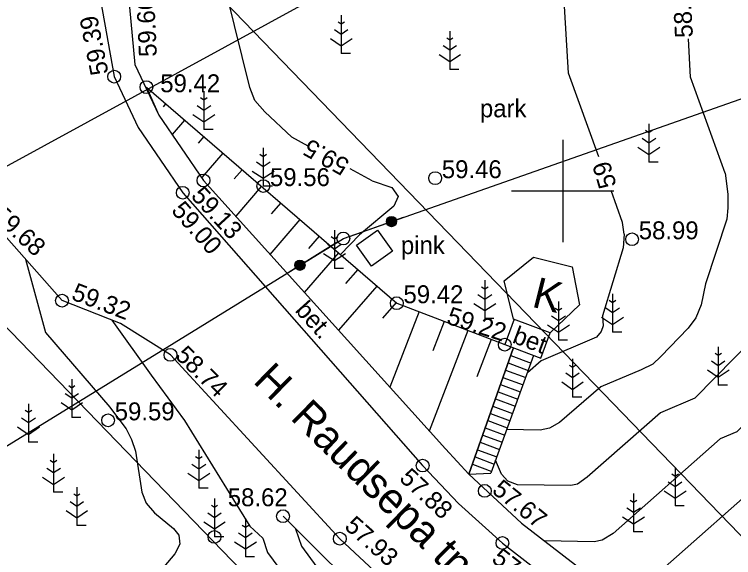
# Model space of a CAD drawing. Extents: x 641001 to 641402, y 6456421 to 6456796.
# Drawn here: x 641128.56 to 641156.68, y 6456635.66 to 6456656.91 of the extents above; entities that cross this region are included whole.
import ezdxf

# ---------------------------------------------------------------- set-up
doc = ezdxf.new("R2010")
doc.units = 0
for name, color, linetype in [('HALJASTUS', 7, 'Continuous'), ('HOONE', 7, 'Continuous'), ('HOONEDET', 7, 'Continuous'), ('HORISONTAAL', 7, 'Continuous'), ('KORGUS', 7, 'Continuous'), ('KTRASS', 7, 'Continuous'), ('PIIR', 7, 'Continuous'), ('POST', 7, 'Continuous'), ('PUU', 7, 'Continuous'), ('RAJATIS', 7, 'Continuous'), ('RELJEEF', 7, 'Continuous'), ('SIOHULIIN', 7, 'Continuous'), ('TEE', 7, 'Continuous'), ('VORK', 7, 'Continuous')]:
    doc.layers.add(name, color=color, linetype=linetype)

msp = doc.modelspace()

# ---------------------------------------------------------------- linework, layer by layer
at = {"layer": 'HOONE'}
for p, q in [((641147.73, 6456643.99), (641149.14, 6456643.46)), ((641146.33, 6456638.92), (641148.06, 6456643.84)), ((641148.86, 6456643.56), (641147.19, 6456638.96)), ((641146.33, 6456638.92), (641147.19, 6456638.96))]:
    msp.add_line(p, q, dxfattribs=at)
msp.add_lwpolyline([(641148.07, 6456644.99), (641147.71, 6456646.48), (641148.86, 6456647.41), (641150.37, 6456647.03), (641150.66, 6456645.54), (641149.51, 6456644.45)], close=True, dxfattribs=at)
msp.add_lwpolyline([(641148.1, 6456644.98), (641147.73, 6456643.99), (641149.14, 6456643.46), (641149.51, 6456644.45)], dxfattribs=at)
at = {"layer": 'HOONEDET'}
for p, q in [((641147.97, 6456643.57), (641148.76, 6456643.27)), ((641147.86, 6456643.28), (641148.65, 6456642.98)), ((641147.76, 6456642.99), (641148.55, 6456642.7)), ((641147.66, 6456642.71), (641148.45, 6456642.42)), ((641147.56, 6456642.43), (641148.34, 6456642.14)), ((641147.47, 6456642.15), (641148.24, 6456641.86)), ((641147.37, 6456641.87), (641148.14, 6456641.58)), ((641147.27, 6456641.58), (641148.04, 6456641.29)), ((641147.17, 6456641.3), (641147.94, 6456641.01)), ((641147.07, 6456641.02), (641147.83, 6456640.73)), ((641146.97, 6456640.74), (641147.73, 6456640.45)), ((641146.87, 6456640.45), (641147.63, 6456640.17)), ((641146.77, 6456640.17), (641147.53, 6456639.89)), ((641146.67, 6456639.88), (641147.42, 6456639.6)), ((641146.57, 6456639.6), (641147.32, 6456639.32)), ((641146.47, 6456639.32), (641147.22, 6456639.03))]:
    msp.add_line(p, q, dxfattribs=at)
at = {"layer": 'HORISONTAAL'}
for points in [[(641151.41, 6456651.34), (641150.23, 6456654.6), (641149.99, 6456658.54), (641149.95, 6456660.45), (641148.07, 6456666.47)], [(641164.92, 6456661.82), (641164.69, 6456660.33), (641164.53, 6456657.38), (641163.09, 6456653.79), (641163.04, 6456652.74), (641162.94, 6456650.33), (641162.82, 6456649.68), (641162.59, 6456649.26), (641161.6, 6456647.67), (641160.62, 6456645.09), (641160.06, 6456644.46), (641158.6, 6456643), (641157.92, 6456641.71), (641156.81, 6456640.58), (641156.16, 6456640.3), (641151.97, 6456636.6), (641151.54, 6456636.34), (641151.23, 6456636.28), (641149.28, 6456636.32)], [(641140.05, 6456651.75), (641139.41, 6456652.1), (641138.35, 6456653.1), (641137.96, 6456653.54), (641137.76, 6456654.05), (641136.86, 6456657.69), (641136.67, 6456659.25), (641136.33, 6456660), (641135.82, 6456660.33), (641133.14, 6456661.03)], [(641168.33, 6456659.8), (641167.57, 6456658.24), (641167.17, 6456656.81), (641165.69, 6456653.1), (641165.57, 6456650.48), (641165.51, 6456649.51), (641165.41, 6456649.07), (641165.23, 6456648.64), (641163.14, 6456645.39), (641162.96, 6456644.91), (641162.62, 6456644.54), (641159.56, 6456641.41), (641159.51, 6456641.36), (641159.4, 6456641.15), (641158.42, 6456639.25), (641158.41, 6456639.14), (641157.15, 6456638.08), (641152.42, 6456633.9)], [(641156.35, 6456650.7), (641155, 6456654.45), (641154.91, 6456655.95)], [(641142.55, 6456650.39), (641141.68, 6456650.86)], [(641156.35, 6456650.7), (641156.46, 6456649.88), (641156.46, 6456649.34), (641156.41, 6456648.9), (641155.58, 6456646.37), (641155.41, 6456645.54), (641155.2, 6456645.04), (641154.9, 6456644.64), (641153.83, 6456643.53), (641153.52, 6456643.22), (641153.06, 6456643.01), (641151.49, 6456642.34), (641149.87, 6456640.94), (641149.48, 6456640.72), (641149.12, 6456640.65), (641147.81, 6456640.67)], [(641142.55, 6456650.39), (641143.32, 6456650.14), (641143.56, 6456649.78), (641143.4, 6456649.4), (641142.05, 6456648.29), (641141.31, 6456647.51)], [(641152.4, 6456648.31), (641152.34, 6456648.76), (641151.89, 6456650.02)], [(641152.4, 6456648.31), (641152.36, 6456647.78), (641151.55, 6456645.12), (641151.58, 6456644.73), (641151.5, 6456644.5), (641151.32, 6456644.28), (641149.15, 6456643.36), (641148.62, 6456642.89)], [(641128.99, 6456647.33), (641129.77, 6456644.47), (641132.29, 6456641.55), (641132.47, 6456641.3), (641132.93, 6456640.7), (641133.13, 6456640.28), (641133.29, 6456639.82), (641133.54, 6456638.22), (641133.71, 6456637.79), (641134.03, 6456637.41), (641134.78, 6456636.8), (641134.99, 6456636.54), (641135.02, 6456636.18), (641134.83, 6456635.81), (641132.03, 6456632.5), (641131.41, 6456631.75), (641131.23, 6456631.29), (641131.18, 6456628.25)], [(641159.03, 6456647.12), (641158.28, 6456645.26), (641158.11, 6456645.08), (641157.68, 6456644.64), (641157.48, 6456644.26), (641155.16, 6456641.9), (641153.82, 6456641.32), (641150.96, 6456638.81), (641150.58, 6456638.53), (641150.32, 6456638.48), (641148.23, 6456638.51), (641147.85, 6456638.65), (641147.6, 6456638.93), (641147.37, 6456639.47)], [(641132.37, 6456644.95), (641133.91, 6456642.8), (641135.21, 6456641.02), (641137.13, 6456637.92), (641137.76, 6456636.89), (641138.27, 6456636.42), (641138.46, 6456635.86), (641139.96, 6456633.82), (641140.35, 6456632.98), (641140.39, 6456632.54), (641140.25, 6456632.12), (641139.95, 6456631.77), (641139.76, 6456631.43), (641139.54, 6456631.02), (641138.28, 6456627.9)], [(641139.55, 6456636.79), (641139.78, 6456636.11), (641140.88, 6456634.61), (641142.06, 6456633.47), (641142.39, 6456632.79), (641143.08, 6456632.4), (641143.79, 6456631.43), (641144.75, 6456630.47), (641144.98, 6456630.03), (641144.94, 6456629.41), (641142.58, 6456622.99), (641141.63, 6456621.03), (641140.24, 6456617.69), (641137.09, 6456612.75), (641135.74, 6456611.94), (641135.3, 6456611.48), (641135.07, 6456611.09), (641135.07, 6456610.5), (641134.89, 6456610.09), (641134.48, 6456609.81), (641131.58, 6456609.08), (641130.29, 6456608.09), (641129.14, 6456607.05), (641127.85, 6456605.94)]]:
    msp.add_lwpolyline(points, dxfattribs=at)
at = {"layer": 'KORGUS'}
for centre in [(641132.46, 6456654.47), (641133.72, 6456654.06), (641135.95, 6456650.41), (641145.01, 6456650.5), (641138.29, 6456650.19), (641135.14, 6456649.93), (641152.71, 6456648.11), (641130.42, 6456645.71), (641143.51, 6456645.61), (641147.73, 6456643.99), (641134.66, 6456643.59), (641132.22, 6456641.03), (641144.52, 6456639.26), (641146.95, 6456638.27), (641139.06, 6456637.28), (641136.38, 6456636.47), (641141.28, 6456636.4), (641147.64, 6456636.23)]:
    msp.add_circle(centre, 0.25, dxfattribs=at)
at = {"layer": 'KTRASS'}
msp.add_line((641105.56, 6456638.58), (641142.6, 6456658.81), dxfattribs=at)
at = {"layer": 'PIIR'}
for points in [[(641110.22, 6456687.75), (641123.84, 6456670.79), (641164.12, 6456629.12), (641189.88, 6456664.18), (641139.38, 6456710.86)], [(641129.55, 6456582.08), (641155.11, 6456616.87), (641078.03, 6456696.63), (641000.58, 6456623), (641077.24, 6456572.31)]]:
    msp.add_lwpolyline(points, close=True, dxfattribs=at)
at = {"layer": 'POST'}
msp.add_circle((641141.42, 6456648.14), 0.25, dxfattribs=at)
at = {"layer": 'PUU'}
for p, q in [((641141.34, 6456656.87), (641141.34, 6456655.37)), ((641141.34, 6456656.52), (641141.22, 6456656.6)), ((641141.46, 6456656.6), (641141.34, 6456656.52)), ((641141.34, 6456656.12), (641141.08, 6456656.3)), ((641141.6, 6456656.3), (641141.34, 6456656.12)), ((641145.58, 6456655.9), (641145.46, 6456655.98)), ((641145.58, 6456656.25), (641145.58, 6456654.75)), ((641145.7, 6456655.98), (641145.58, 6456655.9)), ((641140.92, 6456655.96), (641141.34, 6456655.68)), ((641141.34, 6456655.68), (641141.76, 6456655.96)), ((641145.58, 6456655.5), (641145.32, 6456655.68)), ((641145.84, 6456655.68), (641145.58, 6456655.5)), ((641141.7, 6456655.37), (641141.34, 6456655.37)), ((641145.16, 6456655.34), (641145.58, 6456655.06)), ((641145.58, 6456655.06), (641146, 6456655.34)), ((641145.94, 6456654.75), (641145.58, 6456654.75)), ((641135.97, 6456653.9), (641135.97, 6456652.4)), ((641135.97, 6456653.55), (641135.84, 6456653.64)), ((641136.1, 6456653.64), (641135.97, 6456653.55)), ((641135.97, 6456653.15), (641135.7, 6456653.33)), ((641136.24, 6456653.33), (641135.97, 6456653.15)), ((641135.54, 6456652.99), (641135.97, 6456652.7)), ((641135.97, 6456652.7), (641136.4, 6456652.99)), ((641153.37, 6456652.62), (641153.37, 6456651.12)), ((641136.33, 6456652.4), (641135.97, 6456652.4)), ((641153.37, 6456652.27), (641153.24, 6456652.36)), ((641153.5, 6456652.36), (641153.37, 6456652.27)), ((641153.37, 6456651.87), (641153.1, 6456652.05)), ((641153.64, 6456652.05), (641153.37, 6456651.87)), ((641138.29, 6456651.69), (641138.29, 6456650.19)), ((641152.94, 6456651.71), (641153.37, 6456651.42)), ((641153.37, 6456651.42), (641153.8, 6456651.71)), ((641138.29, 6456651.34), (641138.16, 6456651.42)), ((641138.42, 6456651.42), (641138.29, 6456651.34)), ((641138.29, 6456650.94), (641138.02, 6456651.12)), ((641138.56, 6456651.12), (641138.29, 6456650.94)), ((641153.73, 6456651.12), (641153.37, 6456651.12)), ((641137.86, 6456650.78), (641138.29, 6456650.5)), ((641138.29, 6456650.5), (641138.72, 6456650.78)), ((641138.65, 6456650.19), (641138.29, 6456650.19)), ((641141.07, 6456648.47), (641141.07, 6456646.97)), ((641141.07, 6456648.12), (641140.94, 6456648.2)), ((641141.2, 6456648.2), (641141.07, 6456648.12)), ((641141.07, 6456647.72), (641140.8, 6456647.9)), ((641141.34, 6456647.9), (641141.07, 6456647.72)), ((641140.64, 6456647.56), (641141.07, 6456647.28)), ((641141.07, 6456647.28), (641141.5, 6456647.56)), ((641141.43, 6456646.97), (641141.07, 6456646.97)), ((641146.95, 6456646.51), (641146.95, 6456645.01)), ((641146.95, 6456646.16), (641146.82, 6456646.24)), ((641147.08, 6456646.24), (641146.95, 6456646.16)), ((641146.95, 6456645.76), (641146.68, 6456645.94)), ((641147.22, 6456645.94), (641146.95, 6456645.76)), ((641151.95, 6456645.98), (641151.95, 6456644.48)), ((641146.52, 6456645.6), (641146.95, 6456645.32)), ((641146.95, 6456645.32), (641147.38, 6456645.6)), ((641149.83, 6456645.67), (641149.83, 6456644.17)), ((641151.95, 6456645.63), (641151.82, 6456645.72)), ((641152.08, 6456645.72), (641151.95, 6456645.63)), ((641149.83, 6456645.32), (641149.7, 6456645.4)), ((641149.96, 6456645.4), (641149.83, 6456645.32)), ((641151.95, 6456645.23), (641151.68, 6456645.41)), ((641152.22, 6456645.41), (641151.95, 6456645.23)), ((641147.31, 6456645.01), (641146.95, 6456645.01)), ((641149.83, 6456644.92), (641149.56, 6456645.1)), ((641150.1, 6456645.1), (641149.83, 6456644.92)), ((641151.52, 6456645.07), (641151.95, 6456644.78)), ((641151.95, 6456644.78), (641152.38, 6456645.07)), ((641149.4, 6456644.76), (641149.83, 6456644.48)), ((641149.83, 6456644.48), (641150.26, 6456644.76)), ((641152.31, 6456644.48), (641151.95, 6456644.48)), ((641150.19, 6456644.17), (641149.83, 6456644.17)), ((641156.08, 6456643.91), (641156.08, 6456642.41)), ((641156.08, 6456643.56), (641155.96, 6456643.64)), ((641156.2, 6456643.64), (641156.08, 6456643.56)), ((641150.38, 6456643.44), (641150.38, 6456641.94)), ((641156.08, 6456643.16), (641155.82, 6456643.34)), ((641156.34, 6456643.34), (641156.08, 6456643.16)), ((641150.38, 6456643.09), (641150.26, 6456643.18)), ((641150.5, 6456643.18), (641150.38, 6456643.09)), ((641150.38, 6456642.69), (641150.12, 6456642.87)), ((641150.64, 6456642.87), (641150.38, 6456642.69)), ((641155.66, 6456643), (641156.08, 6456642.72)), ((641156.08, 6456642.72), (641156.5, 6456643)), ((641130.8, 6456642.64), (641130.8, 6456641.14)), ((641149.96, 6456642.53), (641150.38, 6456642.24)), ((641150.38, 6456642.24), (641150.8, 6456642.53)), ((641130.8, 6456642.29), (641130.68, 6456642.38)), ((641130.92, 6456642.38), (641130.8, 6456642.29)), ((641156.44, 6456642.41), (641156.08, 6456642.41)), ((641130.8, 6456641.89), (641130.54, 6456642.07)), ((641131.06, 6456642.07), (641130.8, 6456641.89)), ((641150.74, 6456641.94), (641150.38, 6456641.94)), ((641129.11, 6456641.68), (641129.11, 6456640.18)), ((641130.38, 6456641.73), (641130.8, 6456641.44)), ((641130.8, 6456641.44), (641131.22, 6456641.73)), ((641129.11, 6456641.33), (641128.98, 6456641.42)), ((641129.24, 6456641.42), (641129.11, 6456641.33)), ((641129.11, 6456640.93), (641128.84, 6456641.11)), ((641129.38, 6456641.11), (641129.11, 6456640.93)), ((641131.16, 6456641.14), (641130.8, 6456641.14)), ((641128.68, 6456640.77), (641129.11, 6456640.48)), ((641129.11, 6456640.48), (641129.54, 6456640.77)), ((641129.47, 6456640.18), (641129.11, 6456640.18)), ((641130.09, 6456639.72), (641130.09, 6456638.22)), ((641135.77, 6456639.87), (641135.77, 6456638.37)), ((641130.09, 6456639.37), (641129.96, 6456639.46)), ((641130.22, 6456639.46), (641130.09, 6456639.37)), ((641135.77, 6456639.52), (641135.64, 6456639.6)), ((641135.9, 6456639.6), (641135.77, 6456639.52)), ((641130.09, 6456638.97), (641129.82, 6456639.15)), ((641130.36, 6456639.15), (641130.09, 6456638.97)), ((641135.77, 6456639.12), (641135.5, 6456639.3)), ((641136.04, 6456639.3), (641135.77, 6456639.12)), ((641154.39, 6456639.18), (641154.39, 6456637.68)), ((641135.34, 6456638.96), (641135.77, 6456638.68)), ((641135.77, 6456638.68), (641136.2, 6456638.96)), ((641154.39, 6456638.83), (641154.26, 6456638.92)), ((641154.52, 6456638.92), (641154.39, 6456638.83)), ((641129.66, 6456638.81), (641130.09, 6456638.52)), ((641130.09, 6456638.52), (641130.52, 6456638.81)), ((641154.39, 6456638.43), (641154.12, 6456638.61)), ((641154.66, 6456638.61), (641154.39, 6456638.43)), ((641131, 6456638.41), (641131, 6456636.91)), ((641136.13, 6456638.37), (641135.77, 6456638.37)), ((641153.96, 6456638.27), (641154.39, 6456637.98)), ((641154.39, 6456637.98), (641154.82, 6456638.27)), ((641130.45, 6456638.22), (641130.09, 6456638.22)), ((641131, 6456638.06), (641130.88, 6456638.14)), ((641131.12, 6456638.14), (641131, 6456638.06)), ((641152.77, 6456638.17), (641152.77, 6456636.67)), ((641131, 6456637.66), (641130.74, 6456637.84)), ((641131.26, 6456637.84), (641131, 6456637.66)), ((641136.38, 6456637.62), (641136.26, 6456637.7)), ((641136.38, 6456637.97), (641136.38, 6456636.47)), ((641136.5, 6456637.7), (641136.38, 6456637.62)), ((641152.77, 6456637.82), (641152.64, 6456637.9)), ((641152.9, 6456637.9), (641152.77, 6456637.82)), ((641130.58, 6456637.5), (641131, 6456637.22)), ((641131, 6456637.22), (641131.42, 6456637.5)), ((641152.77, 6456637.42), (641152.5, 6456637.6)), ((641153.04, 6456637.6), (641152.77, 6456637.42)), ((641154.75, 6456637.68), (641154.39, 6456637.68)), ((641136.38, 6456637.22), (641136.12, 6456637.4)), ((641136.64, 6456637.4), (641136.38, 6456637.22)), ((641137.59, 6456637.19), (641137.59, 6456635.69)), ((641152.34, 6456637.26), (641152.77, 6456636.98)), ((641152.77, 6456636.98), (641153.2, 6456637.26)), ((641131.36, 6456636.91), (641131, 6456636.91)), ((641135.96, 6456637.06), (641136.38, 6456636.78)), ((641136.38, 6456636.78), (641136.8, 6456637.06)), ((641137.59, 6456636.84), (641137.46, 6456636.92)), ((641137.72, 6456636.92), (641137.59, 6456636.84)), ((641137.59, 6456636.44), (641137.32, 6456636.62)), ((641137.86, 6456636.62), (641137.59, 6456636.44)), ((641153.13, 6456636.67), (641152.77, 6456636.67)), ((641136.74, 6456636.47), (641136.38, 6456636.47)), ((641137.16, 6456636.28), (641137.59, 6456636)), ((641137.59, 6456636), (641138.02, 6456636.28)), ((641137.95, 6456635.69), (641137.59, 6456635.69))]:
    msp.add_line(p, q, dxfattribs=at)
at = {"layer": 'RAJATIS'}
msp.add_lwpolyline([(641142.76, 6456648.46), (641143.34, 6456647.64), (641142.52, 6456647.06), (641141.94, 6456647.88)], close=True, dxfattribs=at)
at = {"layer": 'RELJEEF'}
for p, q in [((641133.72, 6456654.06), (641133.72, 6456654.06)), ((641134.47, 6456653.41), (641134.37, 6456653.29)), ((641135.21, 6456652.77), (641134.72, 6456652.21)), ((641135.96, 6456652.13), (641135.74, 6456651.87)), ((641136.71, 6456651.48), (641135.88, 6456650.52)), ((641137.46, 6456650.83), (641137.15, 6456650.47)), ((641138.21, 6456650.18), (641137.21, 6456649.02)), ((641138.97, 6456649.53), (641138.6, 6456649.11)), ((641139.72, 6456648.88), (641138.55, 6456647.52)), ((641140.47, 6456648.23), (641140.06, 6456647.75)), ((641141.23, 6456647.58), (641139.89, 6456646.03)), ((641141.98, 6456646.93), (641141.51, 6456646.38)), ((641142.73, 6456646.28), (641141.23, 6456644.55)), ((641143.48, 6456645.64), (641142.95, 6456645.03)), ((641144.38, 6456645.28), (641143.24, 6456642.32)), ((641145.36, 6456644.9), (641144.92, 6456643.75)), ((641146.29, 6456644.54), (641144.78, 6456640.61)), ((641147.2, 6456644.19), (641146.64, 6456642.73)), ((641148.06, 6456643.84), (641146.33, 6456638.92))]:
    msp.add_line(p, q, dxfattribs=at)
for points in [[(641133.72, 6456654.06), (641143.51, 6456645.61), (641147.73, 6456643.99)], [(641133.72, 6456654.06), (641134.21, 6456652.96), (641135.95, 6456650.41), (641145.41, 6456639.91), (641146.33, 6456638.92)], [(641154.58, 6456623.95), (641142.81, 6456633.55), (641139.06, 6456637.28)]]:
    msp.add_lwpolyline(points, dxfattribs=at)
at = {"layer": 'SIOHULIIN'}
for p, q in [((641141.66, 6456648.22), (641143.77, 6456648.97)), ((641141.42, 6456648.14), (641141.42, 6456648.14)), ((641141.42, 6456648.14), (641141.42, 6456648.14)), ((641141.21, 6456648.01), (641139.3, 6456646.83))]:
    msp.add_line(p, q, dxfattribs=at)
msp.add_lwpolyline([(641118.97, 6456634.31), (641141.42, 6456648.14), (641192.48, 6456666.09), (641200.09, 6456673.79)], dxfattribs=at)
for centre, radius in [((641143.302, 6456648.802), 0.199), ((641143.302, 6456648.802), 0.19), ((641143.302, 6456648.802), 0.18), ((641143.302, 6456648.802), 0.171), ((641143.302, 6456648.802), 0.162), ((641143.302, 6456648.802), 0.152), ((641143.302, 6456648.802), 0.143), ((641143.302, 6456648.802), 0.133), ((641143.302, 6456648.802), 0.124), ((641143.302, 6456648.802), 0.114), ((641143.302, 6456648.802), 0.105), ((641143.302, 6456648.802), 0.0953), ((641143.302, 6456648.802), 0.0858), ((641143.302, 6456648.802), 0.0763), ((641143.302, 6456648.802), 0.0669), ((641143.302, 6456648.802), 0.0574), ((641143.302, 6456648.802), 0.0479), ((641143.302, 6456648.802), 0.0385), ((641143.302, 6456648.802), 0.029), ((641143.302, 6456648.802), 0.0195), ((641143.302, 6456648.802), 0.0101), ((641143.302, 6456648.802), 0.00061), ((641139.722, 6456647.094), 0.199), ((641139.722, 6456647.094), 0.19), ((641139.722, 6456647.094), 0.18), ((641139.722, 6456647.094), 0.171), ((641139.722, 6456647.094), 0.162), ((641139.722, 6456647.094), 0.152), ((641139.722, 6456647.094), 0.143), ((641139.722, 6456647.094), 0.133), ((641139.722, 6456647.094), 0.124), ((641139.722, 6456647.094), 0.114), ((641139.722, 6456647.094), 0.105), ((641139.722, 6456647.094), 0.0953), ((641139.722, 6456647.094), 0.0858), ((641139.722, 6456647.094), 0.0763), ((641139.722, 6456647.094), 0.0669), ((641139.722, 6456647.094), 0.0574), ((641139.722, 6456647.094), 0.0479), ((641139.722, 6456647.094), 0.0385), ((641139.722, 6456647.094), 0.029), ((641139.722, 6456647.094), 0.0195), ((641139.722, 6456647.094), 0.0101), ((641139.722, 6456647.094), 0.00061)]:
    msp.add_circle(centre, radius, dxfattribs=at)
at = {"layer": 'TEE'}
for points in [[(641132.71, 6456644.82), (641130.42, 6456645.71), (641127.55, 6456648.96), (641126.59, 6456650.18), (641125.52, 6456651.57), (641125.59, 6456655.72), (641120.9, 6456664.52), (641111.47, 6456679.03)], [(641160.8, 6456676.62), (641155.73, 6456672.54), (641153.52, 6456670.76), (641139.75, 6456659.94), (641136.59, 6456664.23), (641134.6, 6456662.81), (641133.17, 6456661.06), (641132.28, 6456659.07), (641131.92, 6456657.48), (641132.46, 6456654.47), (641133.4, 6456652.48), (641135.14, 6456649.93), (641144.52, 6456639.26), (641145.92, 6456637.78), (641147.64, 6456636.23), (641152.19, 6456632.69), (641154.95, 6456630.94), (641158.72, 6456629.21), (641163.48, 6456628.05), (641166.13, 6456628.12), (641168.18, 6456628.61), (641171.15, 6456629.92), (641172.9, 6456631), (641177.5, 6456636.9)], [(641133, 6456657.76), (641133.27, 6456654.95), (641134.21, 6456652.96), (641135.95, 6456650.41), (641145.41, 6456639.91), (641146.33, 6456638.92), (641148.39, 6456637.01), (641152.9, 6456633.53), (641155.47, 6456631.9), (641159.34, 6456630.14), (641163.24, 6456629.29), (641162.97, 6456628.17)], [(641159.16, 6456615.42), (641159.18, 6456618.32), (641158.44, 6456620.89), (641156.87, 6456623.19), (641155.78, 6456624.28), (641145.19, 6456633.23), (641144.56, 6456633.35), (641141.28, 6456636.4), (641134.66, 6456643.59), (641132.71, 6456644.82)]]:
    msp.add_lwpolyline(points, dxfattribs=at)
at = {"layer": 'VORK'}
for p, q in [((641150, 6456652), (641150, 6456648)), ((641148, 6456650), (641152, 6456650))]:
    msp.add_line(p, q, dxfattribs=at)

# ---------------------------------------------------------------- texts
at = {"layer": 'HALJASTUS'}
msp.add_text('park', height=0.7, dxfattribs=at).set_placement((641146.76, 6456652.88))
at = {"layer": 'HOONE'}
for s, height, rotation, p in [('K', 1.2, 345.8745, (641148.75, 6456645.48)), ('bet', 0.7, 339.444, (641147.99, 6456644.08))]:
    msp.add_text(s, height=height, rotation=rotation, dxfattribs=at).set_placement(p)
at = {"layer": 'HORISONTAAL'}
for s, rotation, p in [('58.5', 92.9767, (641155.09, 6456656.01)), ('59.5', 150.9111, (641141.71, 6456651.18)), ('59', 106.5376, (641152.11, 6456650.22))]:
    msp.add_text(s, height=0.7, rotation=rotation, dxfattribs=at).set_placement(p)
at = {"layer": 'KORGUS'}
for s, rotation, p in [(' 59.66', 92.6026, (641134.14, 6456655)), (' 59.39', 101.2733, (641132.29, 6456654.35)), (' 59.13', 312.4813, (641135.25, 6456649.97)), (' 59.00', 311.1859, (641134.49, 6456649.41)), (' 59.68', 317.3441, (641127.46, 6456649.16)), (' 59.32', 339.3256, (641130.5, 6456645.86)), (' 59.22', 342.3115, (641145.17, 6456644.9)), (' 58.74', 315.4488, (641134.62, 6456643.7)), (' 57.88', 317.0177, (641143.38, 6456638.89)), (' 57.67', 321.1028, (641146.99, 6456638.39)), (' 57.93', 318.2839, (641141.23, 6456637)), (' 57.47', 322.1303, (641146.97, 6456635.69))]:
    msp.add_text(s, height=0.7, rotation=rotation, dxfattribs=at).set_placement(p)
for s, p in [(' 59.42', (641134, 6456653.86)), (' 59.46', (641145.01, 6456650.5)), (' 59.56', (641138.29, 6456650.19)), (' 58.99', (641152.71, 6456648.11)), (' 59.42', (641143.51, 6456645.61)), (' 59.59', (641132.22, 6456641.03)), (' 58.62', (641136.64, 6456637.67))]:
    msp.add_text(s, height=0.7, dxfattribs=at).set_placement(p)
at = {"layer": 'RAJATIS'}
msp.add_text('pink', height=0.7, dxfattribs=at).set_placement((641143.67, 6456647.53))
at = {"layer": 'TEE'}
for s, height, rotation, p in [('bet.', 0.7, 312.0173, (641139.5, 6456645.31)), ('H. Raudsepa tn', 1.19994, 315.5059, (641137.85, 6456642.53))]:
    msp.add_text(s, height=height, rotation=rotation, dxfattribs=at).set_placement(p)

doc.saveas('drawing.dxf')
